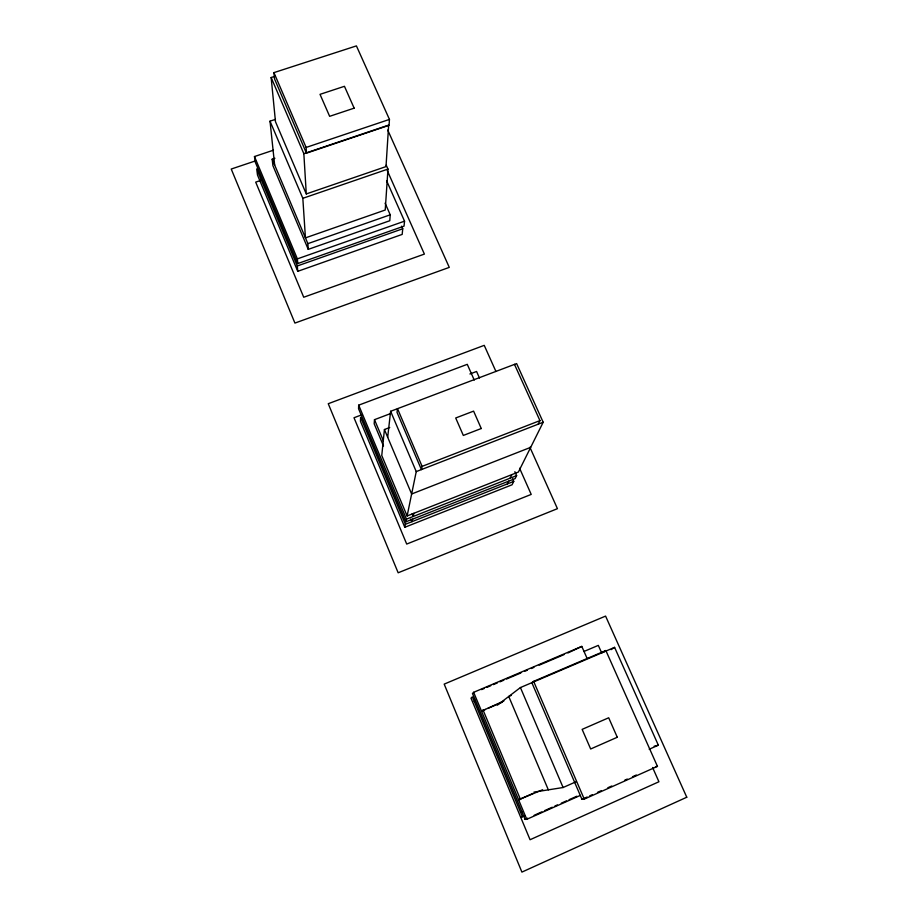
<?xml version="1.0" encoding="UTF-8"?>
<svg xmlns="http://www.w3.org/2000/svg" width="918" height="918" viewBox="0 0 918 918"><rect width="100%" height="100%" fill="white"/><g stroke="black" fill="none" stroke-linecap="round" stroke-linejoin="round"><path stroke-width="1.38" d="M474.239 380.052L467.273 364.331L358.686 405.171L358.559 408.751L405.917 521.814L515.124 478.611L516.616 475.627L514.872 471.691M389.45 119.42L389.071 125.296L306.44 153.157L274.516 78.891L273.931 72.625L356.413 45.9L389.45 119.42L306.119 147.442L306.44 153.157M386.226 165.16L387.97 169.073L385.227 210.015L305.442 237.877L302.825 198.311L270.018 121.176L275.457 119.374M390.391 413.639L374.487 419.675L374.177 423.783L383.517 445.987M385.09 203.142L390.23 214.812L389.783 220.733L308.241 249.363L272.898 165.63L272.198 159.193L274.918 158.286M401.591 226.172L402.738 228.766L402.176 234.411L297.753 271.326L257.51 175.097L256.684 168.923L297.306 265.968L297.753 271.326M386.673 180.892L404.54 221.169L404.046 226.115L297.765 263.569L255.215 161.993L254.481 156.542L273.449 150.185M389.725 427.501L384.424 429.521L381.762 455.523L407.122 515.973L518.395 472.036L543.181 422.246L516.616 363.585L390.62 411.287L387.683 437.255M404.792 527.288L405.412 524.27L360.613 417.254L360.453 421.27L404.792 527.288L512.06 484.784L513.747 481.388L512.588 478.771M405.917 521.814L406.456 519.152L358.686 405.171M407.122 515.973L416.244 471.6L390.62 411.287M422.108 466.378L421.408 469.591L397.024 412.331L397.494 408.636L422.108 466.378L539.933 420.616L514.47 364.343M412.572 519.186L412.01 521.665L410.897 519.026M413.892 513.288L413.169 516.501L412.067 513.896M507.344 483.924L508.675 481.17M510.098 478.198L511.819 474.64M538.189 424.185L539.933 420.616M586.981 658.149L581.794 646.41L473.642 692.31L472.472 693.492L525.073 819.361L526.76 819.326L580.314 795.413M474.273 701.49L475.386 700.468M503.867 700.985L481.514 711.117L485.427 709.442M497.395 705.139L520.414 687.559L614.59 647.374L658.344 745.198L649.21 749.249M533.633 681.363L531.855 682.682L581.955 799.337L584.25 799.119L657.449 766.369L605.857 650.541L533.633 681.363L584.25 799.119M581.794 646.41L567.909 652.962M603.436 652.136L605.857 650.541M611.055 649.657L614.59 647.374M520.598 817.031L525.096 815.815M525.073 819.361L527.655 818.202M534.127 815.31L541.895 811.845M544.489 810.686L552.257 807.22M554.851 806.061L557.433 804.902M561.323 803.17L566.498 800.852M569.091 799.704L576.86 796.227M581.955 799.337L587.13 797.019M589.723 795.86L592.317 794.701M597.492 792.383L601.382 790.65M607.854 787.747L611.744 786.015M624.699 780.22L627.281 779.061M632.468 776.743L636.358 775.01M533.932 792.119L563.101 787.518L576.148 781.711M532.922 793.427L518.59 799.785L542.653 789.732M511.372 695.351L508.744 696.475L548.344 789.847M488.043 708.329L502.398 702.178M481.629 689.602L484.245 688.489M486.85 687.387L490.774 685.723M493.391 684.61L497.315 682.946M499.931 681.833L503.856 680.169M506.461 679.056L520.85 672.951M524.775 671.288L527.38 670.174M531.304 668.511L533.92 667.397M539.153 665.183L563.996 654.637M583.928 651.493L598.318 645.377L601.783 653.168M406.456 519.152L516.616 475.627M405.412 524.27L513.747 481.388M530.684 447.341L411.631 493.999L384.424 429.521M416.244 471.6L543.181 422.246M362.002 414.729L354.004 417.747L406.708 544.064L531.212 494.412L519.588 468.249M469.913 373.993L476.568 371.48L479.471 378.009M297.765 263.569L297.375 258.876L404.54 221.169M297.306 265.968L402.738 228.766M308.241 249.363L307.874 243.649L390.23 214.812M306.279 193.939L386.008 166.594L388.658 125.112L303.847 153.696L306.279 193.939L275.48 121.704L271.154 77.525L275.205 76.205M302.825 198.311L387.97 169.073M261.091 180.295L255.697 182.131L303.72 297.237L424.391 254.091L387.27 170.576M255.537 160.879L231.233 169.038L294.919 323.079L449.281 267.379L387.729 130.035M654.167 746.219L658.344 745.198M655.475 766.714L657.449 766.369M520.495 812.166L522.032 812.074M495.938 371.48L484.234 345.352L328.254 403.713L398.16 572.786L557.433 508.675L529.915 447.273M652.583 767.471L658.929 781.757L530.065 839.729L471.014 698.185L472.357 696.877L522.503 816.974M273.931 72.625L306.119 147.442M271.154 77.525L303.847 153.696M520.414 687.559L563.101 787.518M272.198 159.193L307.874 243.649M374.487 419.675L383.368 440.766M254.481 156.542L297.375 258.876M483.006 709.912L520.517 799.532M473.642 692.31L526.76 819.326M270.018 121.176L274.654 164.999M686.767 797.237L521.906 872.1L444.186 684.117L605.582 616.093L686.767 797.237M617.275 737.257L590.664 748.985L582.138 729.374L608.691 717.773L617.275 737.257M481.261 428.522L463.326 435.442L455.707 417.988L473.596 411.126L481.261 428.522M354.153 108.163L329.642 116.322L320.026 94.347L344.457 86.303L354.153 108.163"/></g></svg>
